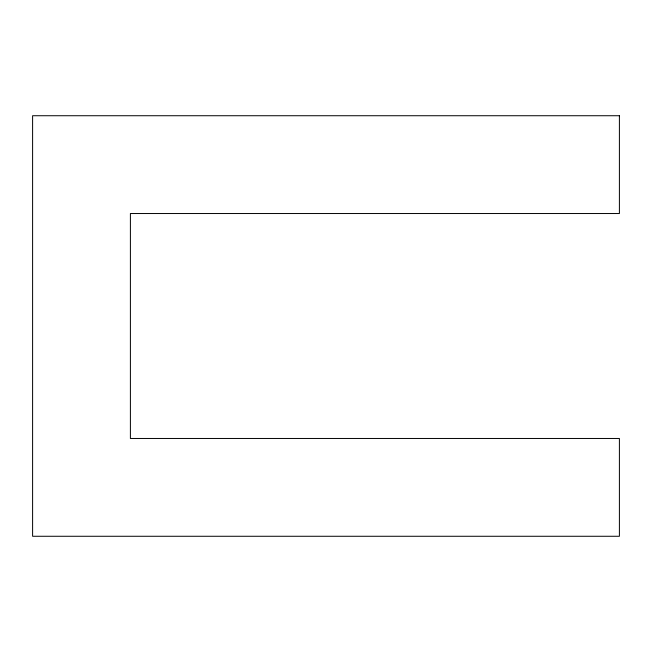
<?xml version="1.0" encoding="UTF-8"?>
<svg xmlns="http://www.w3.org/2000/svg" width="652" height="652" viewBox="0 0 652 652"><rect width="100%" height="100%" fill="white"/><g stroke="black" fill="none" stroke-linecap="round" stroke-linejoin="round"><path stroke-width="0.98" d="M619.4 115.73L32.6 115.73L32.6 536.27L619.4 536.27L619.4 438.47L130.4 438.47L130.4 213.53L619.4 213.53L619.4 115.73"/></g></svg>
